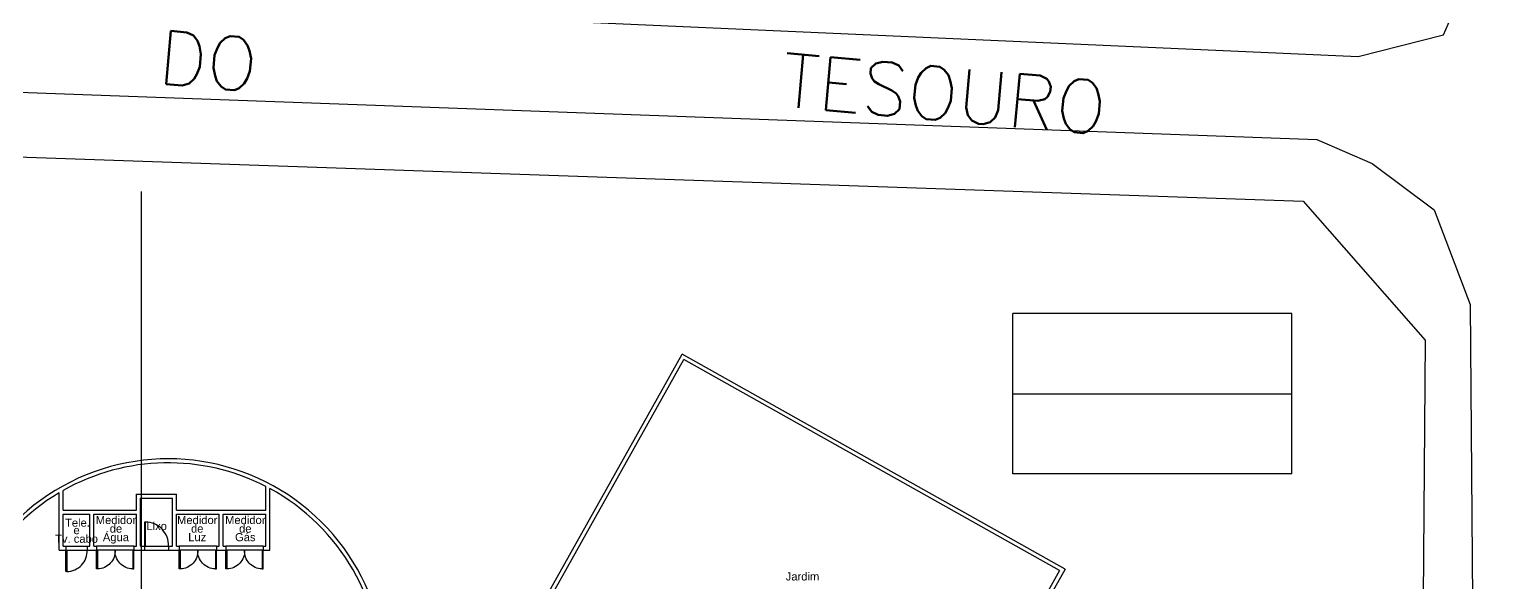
# Model space of a CAD drawing. Header units: millimetres. Extents: x -210 to 1173, y -437 to 320.
# Drawn here: x 523.7 to 578.5, y -9.9 to 10.8 of the extents above; entities that cross this region are included whole.
import ezdxf
from ezdxf.enums import TextEntityAlignment as Align

# ---------------------------------------------------------------- set-up
doc = ezdxf.new("R2010")
doc.units = ezdxf.units.MM
doc.header["$LTSCALE"] = 0.3
for name, color, linetype in [('330', 254, 'Continuous'), ('500', 254, 'Continuous'), ('551', 255, 'Continuous'), ('CORTE', 6, 'Continuous'), ('ESQUADRIAS', 3, 'Continuous'), ('PISO', 1, 'Continuous'), ('TEXTOS', 2, 'Continuous'), ('VISTA', 2, 'Continuous')]:
    doc.layers.add(name, color=color, linetype=linetype)
doc.styles.add('3MM 1_100', font='ARIAL.TTF', dxfattribs={"height": 0.3})
doc.styles.add('ROMANS', font='romans.shx')

msp = doc.modelspace()

# ---------------------------------------------------------------- linework, layer by layer
msp.add_line((527.892, -42.36), (527.892, 4.708))
at = {"layer": '330'}
msp.add_polyline3d([(486.614, 7.256, 0), (571.435, 4.339, 0), (576.003, -0.858, 0), (575.629, -49.167, 0), (574.242, -51.687, 0), (571.949, -52.744, 0), (524.033, -48.706, 0), (473.572, -44.793, 0), (471.243, -44.357, 0), (470.93, -43.165, 0)], close=True, dxfattribs=at)
at = {"layer": '500'}
msp.add_polyline3d([(490.735, 9.613, 0), (571.949, 6.649, 0), (574.016, 5.757, 0), (576.337, 4.017, 0), (577.685, 0.477, 0), (578.113, -53.294, 0), (577.286, -54.497, 0), (574.951, -54.799, 0), (472.583, -46.609, 0), (470.174, -45.296, 0), (470.318, -43.391, 0), (485.597, 7.09, 0), (486.805, 8.811, 0), (488.36, 9.509, 0)], close=True, dxfattribs=at)
at = {"layer": '551', "color": 250}
msp.add_polyline3d([(490.847, 13.438, 0), (573.49, 9.763, 0), (576.692, 10.566, 0), (577.824, 13.174, 0), (578.462, 37.358, 0), (577.228, 39.162, 0), (573.153, 39.433, 0), (496.293, 37.197, 0), (493.545, 36.154, 0), (492.939, 34.33, 0), (487.223, 15.968, 0), (487.414, 14.93, 0), (488.379, 14.098, 0), (489.638, 13.528, 0)], close=True, dxfattribs=at)
at = {"layer": 'CORTE'}
for p, q in [((524.952, -7.223), (524.952, -6.491)), ((532.552, -7.223), (532.552, -6.34)), ((532.702, -8.723), (532.702, -6.419)), ((524.802, -8.723), (524.802, -6.578)), ((527.702, -6.623), (529.202, -6.623)), ((527.702, -7.223), (527.702, -6.623)), ((527.852, -6.773), (529.052, -6.773)), ((527.852, -8.573), (527.852, -6.773)), ((529.052, -8.573), (529.052, -6.773)), ((529.202, -7.223), (529.202, -6.623)), ((524.952, -7.223), (527.702, -7.223)), ((524.952, -7.373), (525.952, -7.373)), ((524.952, -8.573), (524.952, -7.373)), ((525.952, -8.573), (525.952, -7.373)), ((526.102, -7.373), (527.702, -7.373)), ((526.102, -8.573), (526.102, -7.373)), ((527.702, -8.573), (527.702, -7.373)), ((529.202, -7.223), (532.552, -7.223)), ((529.202, -7.373), (530.802, -7.373)), ((529.202, -8.573), (529.202, -7.373)), ((530.802, -8.573), (530.802, -7.373)), ((530.952, -7.373), (532.552, -7.373)), ((530.952, -8.573), (530.952, -7.373)), ((532.552, -8.573), (532.552, -7.373)), ((534.145, -7.223), (534.148, -7.223)), ((524.802, -8.723), (525.052, -8.723)), ((524.952, -8.573), (525.052, -8.573)), ((525.052, -8.573), (525.052, -8.723)), ((525.852, -8.573), (525.952, -8.573)), ((525.852, -8.573), (525.852, -8.723)), ((525.852, -8.723), (526.242, -8.723)), ((526.102, -8.573), (526.202, -8.573)), ((526.202, -8.573), (526.202, -8.723)), ((527.562, -8.723), (528.002, -8.723)), ((527.602, -8.573), (527.702, -8.573)), ((527.602, -8.573), (527.602, -8.723)), ((527.852, -8.573), (528.002, -8.573)), ((528.002, -8.573), (528.002, -8.723)), ((528.902, -8.573), (529.052, -8.573)), ((528.902, -8.573), (528.902, -8.723)), ((528.902, -8.723), (529.302, -8.723)), ((529.202, -8.573), (529.302, -8.573)), ((529.302, -8.573), (529.302, -8.723)), ((530.702, -8.573), (530.802, -8.573)), ((530.702, -8.573), (530.702, -8.723)), ((530.702, -8.723), (531.052, -8.723)), ((530.952, -8.573), (531.052, -8.573)), ((531.052, -8.573), (531.052, -8.723)), ((532.452, -8.573), (532.552, -8.573)), ((532.452, -8.573), (532.452, -8.723)), ((532.452, -8.723), (532.702, -8.723))]:
    msp.add_line(p, q, dxfattribs=at)
for radius, start, end in [(8.15, 338.3198, 192.7624), (8, 62.7709, 119.5018), (8, 62.7709, 119.5018), (8, 358.4307, 61.556), (8, 120.7439, 181.5674)]:
    msp.add_arc((528.892, -13.454), radius, start, end, dxfattribs=at)
at = {"layer": 'ESQUADRIAS'}
msp.add_lwpolyline([(528.002, -8.573), (528.042, -8.573), (528.042, -7.673), (528.002, -7.673)], close=True, dxfattribs=at)
at = {"layer": 'ESQUADRIAS', "extrusion": (-4.20167e-10, 2.37721e-09, 1), "elevation": 0}
msp.add_lwpolyline([(525.052, -8.723), (525.092, -8.723), (525.092, -9.523), (525.052, -9.523)], close=True, dxfattribs=at)
at = {"layer": 'ESQUADRIAS', "extrusion": (2.18219e-21, 1.22461e-16, -1)}
for points in [[(-526.202, -8.723), (-526.242, -8.723), (-526.242, -9.423), (-526.202, -9.423)], [(-527.602, -8.723), (-527.562, -8.723), (-527.562, -9.423), (-527.602, -9.423)], [(-529.302, -8.723), (-529.342, -8.723), (-529.342, -9.423), (-529.302, -9.423)], [(-530.702, -8.723), (-530.662, -8.723), (-530.662, -9.423), (-530.702, -9.423)], [(-531.052, -8.723), (-531.092, -8.723), (-531.092, -9.423), (-531.052, -9.423)], [(-532.452, -8.723), (-532.412, -8.723), (-532.412, -9.423), (-532.452, -9.423)]]:
    msp.add_lwpolyline(points, close=True, dxfattribs=at)
at = {"layer": 'PISO'}
for p, q in [((560.553, -5.869), (560.553, 0.131)), ((571.003, 0.131), (560.553, 0.131)), ((571.003, -5.869), (571.003, 0.131)), ((560.553, -2.869), (571.003, -2.869)), ((571.003, -5.869), (560.553, -5.869)), ((527.602, -8.573), (526.202, -8.573)), ((527.602, -8.723), (526.202, -8.723)), ((528.002, -8.573), (528.902, -8.573)), ((528.002, -8.723), (528.902, -8.723)), ((530.702, -8.573), (529.302, -8.573)), ((530.702, -8.723), (529.302, -8.723)), ((532.452, -8.573), (531.052, -8.573)), ((532.452, -8.723), (531.052, -8.723))]:
    msp.add_line(p, q, dxfattribs=at)
at = {"layer": 'PISO', "extrusion": (4.19464e-10, -2.37568e-09, -1)}
for p, q in [((525.052, -8.57), (525.852, -8.57)), ((525.052, -8.723), (525.852, -8.723))]:
    msp.add_line(p, q, dxfattribs=at)
at = {"layer": 'PISO'}
msp.add_arc((528.039, -8.537), 0.864, 357.6128, 89.7813, dxfattribs=at)
at = {"layer": 'PISO', "extrusion": (-4.19464e-10, 2.37568e-09, 1)}
msp.add_arc((525.092, -8.762, 0), 0.761, 269.999, 2.9366, dxfattribs=at)
at = {"layer": 'PISO', "extrusion": (2.18219e-21, 1.22461e-16, -1)}
for centre, start, end in [((-526.242, -8.762), 176.6317, 270.001), ((-527.562, -8.762), 270.001, 3.3704), ((-529.342, -8.762), 176.6317, 270.001), ((-530.662, -8.762), 270.001, 3.3704), ((-531.092, -8.762), 176.6317, 270.001), ((-532.412, -8.762), 270.001, 3.3704)]:
    msp.add_arc(centre, 0.661, start, end, dxfattribs=at)
at = {"layer": 'VISTA'}
for p, q in [((542.839, -10.869), (548.157, -1.385)), ((543.043, -10.811), (548.214, -1.589)), ((562.505, -9.431), (548.157, -1.385)), ((562.301, -9.489), (548.214, -1.589)), ((562.301, -9.489), (556.103, -20.54)), ((562.505, -9.431), (556.308, -20.482))]:
    msp.add_line(p, q, dxfattribs=at)

# ---------------------------------------------------------------- texts
at = {"layer": '551', "color": 250, "style": 'ROMANS'}
for s, p in [('DO', (528.474, 8.752)), ('TESOURO', (551.835, 7.895))]:
    msp.add_text(s, height=2, rotation=354.9531, dxfattribs=at).set_placement(p)
at = {"layer": 'TEXTOS', "style": '3MM 1_100'}
for s, p in [('Tele.', (525.491, -7.696)), ('Medidor', (526.933, -7.595)), ('Lixo', (528.461, -7.822)), ('Medidor', (529.98, -7.595)), ('Medidor', (531.781, -7.595)), ('Tv. cabo', (525.457, -8.297)), ('e', (525.457, -7.975)), ('Água', (526.933, -8.237)), ('de', (526.933, -7.916)), ('Luz', (529.98, -8.237)), ('de', (529.98, -7.916)), ('Gás', (531.781, -8.237)), ('de', (531.781, -7.916)), ('Jardim', (552.666, -9.708))]:
    msp.add_text(s, height=0.3, dxfattribs=at).set_placement(p, align=Align.MIDDLE_CENTER)

doc.saveas('drawing.dxf')
